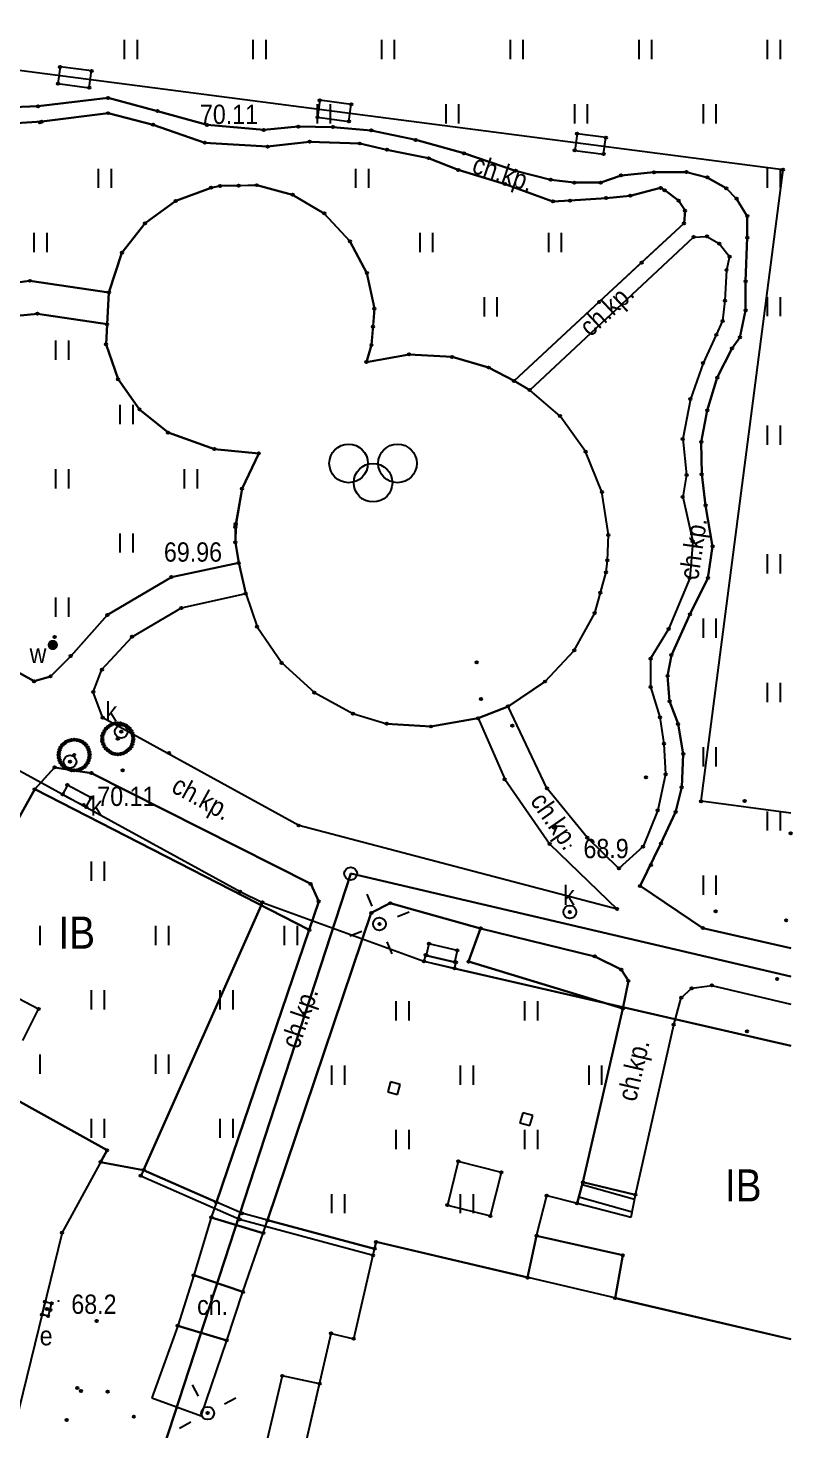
# Model space of a CAD drawing. Extents: x 6545332 to 6545538, y 5876272 to 5876530.
# Drawn here: x 6545507.5 to 6545537.2, y 5876341.4 to 5876395.9 of the extents above; entities that cross this region are included whole.
import ezdxf
from ezdxf.enums import TextEntityAlignment as Align

# ---------------------------------------------------------------- set-up
doc = ezdxf.new("R2010")
doc.units = 0
doc.header["$MEASUREMENT"] = 0
doc.layers.add('1', color=8, linetype='CONTINUOUS')
doc.styles.get("Standard").update_dxf_attribs({"font": 'txt', "width": 0.75})

msp = doc.modelspace()

# ---------------------------------------------------------------- hatches: boundary and pattern name
at = {"layer": '1', "linetype": 'Continuous'}
h = msp.add_hatch(color=256, dxfattribs=at)
edge = h.paths.add_edge_path()
edge.add_arc((6545516.69, 5876391.98), 0.045, 0, 360)
h = msp.add_hatch(color=256, dxfattribs=at)
edge = h.paths.add_edge_path()
edge.add_arc((6545516.69, 5876391.98), 0.045, 0, 360)
h = msp.add_hatch(color=256, dxfattribs=at)
edge = h.paths.add_edge_path()
edge.add_arc((6545515.72, 5876375.14), 0.045, 0, 360)
h = msp.add_hatch(color=256, dxfattribs=at)
edge = h.paths.add_edge_path()
edge.add_arc((6545515.72, 5876375.14), 0.045, 0, 360)
h = msp.add_hatch(color=256, dxfattribs=at)
edge = h.paths.add_edge_path()
edge.add_arc((6545508.49, 5876371.95), 0.2, 340.29, 700.29)
h = msp.add_hatch(color=256, dxfattribs=at)
edge = h.paths.add_edge_path()
edge.add_arc((6545509.99, 5876366.97), 0.045, 0, 360)
h = msp.add_hatch(color=256, dxfattribs=at)
edge = h.paths.add_edge_path()
edge.add_arc((6545509.99, 5876366.97), 0.045, 0, 360)
h = msp.add_hatch(color=256, dxfattribs=at)
edge = h.paths.add_edge_path()
edge.add_arc((6545528.62, 5876364.15), 0.045, 0, 360)
h = msp.add_hatch(color=256, dxfattribs=at)
edge = h.paths.add_edge_path()
edge.add_arc((6545508.71, 5876346.44), 0.045, 0, 360)

# ---------------------------------------------------------------- linework, layer by layer
at = {"layer": '1'}
for p, q in [((6545536.88, 5876390.43), (6545492.83, 5876396.15)), ((6545508.77, 5876394.43), (6545508.69, 5876393.78)), ((6545510, 5876394.27), (6545508.77, 5876394.43)), ((6545509.91, 5876393.62), (6545510, 5876394.27)), ((6545508.69, 5876393.78), (6545509.91, 5876393.62)), ((6545506.21, 5876392.84), (6545507.92, 5876392.9)), ((6545507.92, 5876392.9), (6545506.21, 5876392.84)), ((6545507.92, 5876392.9), (6545510.64, 5876393.22)), ((6545510.64, 5876393.22), (6545507.92, 5876392.9)), ((6545510.64, 5876393.22), (6545512.56, 5876392.71)), ((6545512.56, 5876392.71), (6545510.64, 5876393.22)), ((6545518.87, 5876393.13), (6545518.78, 5876392.47)), ((6545520.09, 5876392.97), (6545518.87, 5876393.13)), ((6545520, 5876392.31), (6545520.09, 5876392.97)), ((6545508.06, 5876392.3), (6545506.23, 5876392.19)), ((6545506.23, 5876392.19), (6545508.06, 5876392.3)), ((6545510.64, 5876392.63), (6545508.06, 5876392.3)), ((6545508.06, 5876392.3), (6545510.64, 5876392.63)), ((6545512.39, 5876392.18), (6545510.64, 5876392.63)), ((6545510.64, 5876392.63), (6545512.39, 5876392.18)), ((6545512.56, 5876392.71), (6545514.49, 5876392.17)), ((6545514.49, 5876392.17), (6545512.56, 5876392.71)), ((6545518.78, 5876392.47), (6545520, 5876392.31)), ((6545514.4, 5876391.48), (6545512.39, 5876392.18)), ((6545512.39, 5876392.18), (6545514.4, 5876391.48)), ((6545514.49, 5876392.17), (6545516.69, 5876391.98)), ((6545516.69, 5876391.98), (6545514.49, 5876392.17)), ((6545516.69, 5876391.98), (6545518.03, 5876392.11)), ((6545518.03, 5876392.11), (6545516.69, 5876391.98)), ((6545518.03, 5876392.11), (6545519.38, 5876392.09)), ((6545519.38, 5876392.09), (6545518.03, 5876392.11)), ((6545519.38, 5876392.09), (6545520.87, 5876391.96)), ((6545520.87, 5876391.96), (6545519.38, 5876392.09)), ((6545520.87, 5876391.96), (6545522.6, 5876391.59)), ((6545522.6, 5876391.59), (6545520.87, 5876391.96)), ((6545528.87, 5876391.83), (6545528.78, 5876391.18)), ((6545529.99, 5876391.68), (6545528.87, 5876391.83)), ((6545529.9, 5876391.04), (6545529.99, 5876391.68)), ((6545516.84, 5876391.33), (6545514.4, 5876391.48)), ((6545514.4, 5876391.48), (6545516.84, 5876391.33)), ((6545518.47, 5876391.52), (6545516.84, 5876391.33)), ((6545516.84, 5876391.33), (6545518.47, 5876391.52)), ((6545520.42, 5876391.45), (6545518.47, 5876391.52)), ((6545518.47, 5876391.52), (6545520.42, 5876391.45)), ((6545521.48, 5876391.21), (6545520.42, 5876391.45)), ((6545520.42, 5876391.45), (6545521.48, 5876391.21)), ((6545523.1, 5876390.88), (6545521.48, 5876391.21)), ((6545521.48, 5876391.21), (6545523.1, 5876390.88)), ((6545522.6, 5876391.59), (6545524.47, 5876391.07)), ((6545524.47, 5876391.07), (6545522.6, 5876391.59)), ((6545528.78, 5876391.18), (6545529.9, 5876391.04)), ((6545524.25, 5876390.42), (6545523.1, 5876390.88)), ((6545523.1, 5876390.88), (6545524.25, 5876390.42)), ((6545524.47, 5876391.07), (6545526.48, 5876390.39)), ((6545526.48, 5876390.39), (6545524.47, 5876391.07)), ((6545526.07, 5876389.87), (6545524.25, 5876390.42)), ((6545524.25, 5876390.42), (6545526.07, 5876389.87)), ((6545526.48, 5876390.39), (6545527.85, 5876390.04)), ((6545527.85, 5876390.04), (6545526.48, 5876390.39)), ((6545527.85, 5876390.04), (6545528.76, 5876389.93)), ((6545528.76, 5876389.93), (6545527.85, 5876390.04)), ((6545529.79, 5876389.93), (6545530.58, 5876390.21)), ((6545530.58, 5876390.21), (6545529.79, 5876389.93)), ((6545530.58, 5876390.21), (6545531.86, 5876390.33)), ((6545531.86, 5876390.33), (6545530.58, 5876390.21)), ((6545531.86, 5876390.33), (6545533.12, 5876390.34)), ((6545533.12, 5876390.34), (6545531.86, 5876390.33)), ((6545533.12, 5876390.34), (6545533.93, 5876390.13)), ((6545533.93, 5876390.13), (6545533.12, 5876390.34)), ((6545533.69, 5876365.87), (6545536.88, 5876390.43)), ((6545533.93, 5876390.13), (6545534.67, 5876389.71)), ((6545534.67, 5876389.71), (6545533.93, 5876390.13)), ((6545514.64, 5876389.73), (6545513.27, 5876389.22)), ((6545513.27, 5876389.22), (6545514.64, 5876389.73)), ((6545513.27, 5876389.22), (6545514.64, 5876389.73)), ((6545514.99, 5876389.8), (6545514.64, 5876389.73)), ((6545514.64, 5876389.73), (6545514.99, 5876389.8)), ((6545514.64, 5876389.73), (6545514.99, 5876389.8)), ((6545514.99, 5876389.8), (6545516.42, 5876389.83)), ((6545514.99, 5876389.8), (6545516.42, 5876389.83)), ((6545515.71, 5876389.81), (6545514.99, 5876389.8)), ((6545516.42, 5876389.83), (6545515.71, 5876389.81)), ((6545517.81, 5876389.46), (6545516.42, 5876389.83)), ((6545516.42, 5876389.83), (6545517.81, 5876389.46)), ((6545516.42, 5876389.83), (6545517.81, 5876389.46)), ((6545527.93, 5876389.2), (6545526.07, 5876389.87)), ((6545526.07, 5876389.87), (6545527.93, 5876389.2)), ((6545528.76, 5876389.93), (6545529.79, 5876389.93)), ((6545529.79, 5876389.93), (6545528.76, 5876389.93)), ((6545532.12, 5876389.72), (6545530.94, 5876389.42)), ((6545530.94, 5876389.42), (6545532.12, 5876389.72)), ((6545532.28, 5876389.63), (6545532.12, 5876389.72)), ((6545532.12, 5876389.72), (6545532.28, 5876389.63)), ((6545532.82, 5876389.23), (6545532.28, 5876389.63)), ((6545532.28, 5876389.63), (6545532.82, 5876389.23)), ((6545534.67, 5876389.71), (6545535.07, 5876389.3)), ((6545535.07, 5876389.3), (6545534.67, 5876389.71)), ((6545513.27, 5876389.22), (6545512.08, 5876388.35)), ((6545512.08, 5876388.35), (6545513.27, 5876389.22)), ((6545512.08, 5876388.35), (6545513.27, 5876389.22)), ((6545519.04, 5876388.73), (6545517.81, 5876389.46)), ((6545517.81, 5876389.46), (6545519.04, 5876388.73)), ((6545517.81, 5876389.46), (6545519.04, 5876388.73)), ((6545528.6, 5876389.23), (6545527.93, 5876389.2)), ((6545527.93, 5876389.2), (6545528.6, 5876389.23)), ((6545530, 5876389.33), (6545528.6, 5876389.23)), ((6545528.6, 5876389.23), (6545530, 5876389.33)), ((6545530.94, 5876389.42), (6545530, 5876389.33)), ((6545530, 5876389.33), (6545530.94, 5876389.42)), ((6545533.07, 5876388.84), (6545532.82, 5876389.23)), ((6545532.82, 5876389.23), (6545533.07, 5876388.84)), ((6545535.07, 5876389.3), (6545535.49, 5876388.63)), ((6545535.49, 5876388.63), (6545535.07, 5876389.3)), ((6545520.04, 5876387.65), (6545519.04, 5876388.73)), ((6545519.04, 5876388.73), (6545520.04, 5876387.65)), ((6545519.04, 5876388.73), (6545520.04, 5876387.65)), ((6545533.03, 5876388.35), (6545533.07, 5876388.84)), ((6545533.07, 5876388.84), (6545533.03, 5876388.35)), ((6545535.49, 5876388.63), (6545535.49, 5876387.79)), ((6545535.49, 5876387.79), (6545535.49, 5876388.63)), ((6545512.08, 5876388.35), (6545511.18, 5876387.2)), ((6545511.18, 5876387.2), (6545512.08, 5876388.35)), ((6545511.18, 5876387.2), (6545512.08, 5876388.35)), ((6545533.03, 5876388.35), (6545529.73, 5876385.29)), ((6545531.38, 5876386.82), (6545533.03, 5876388.35)), ((6545520.04, 5876387.65), (6545520.7, 5876386.41)), ((6545520.7, 5876386.41), (6545520.04, 5876387.65)), ((6545520.04, 5876387.65), (6545520.7, 5876386.41)), ((6545527.03, 5876381.86), (6545533.4, 5876387.81)), ((6545533.4, 5876387.81), (6545533.92, 5876387.84)), ((6545533.92, 5876387.84), (6545534.4, 5876387.56)), ((6545534.4, 5876387.56), (6545534.8, 5876387.05)), ((6545535.49, 5876387.79), (6545535.42, 5876386.09)), ((6545535.42, 5876386.09), (6545535.49, 5876387.79)), ((6545511.18, 5876387.2), (6545510.67, 5876385.66)), ((6545510.67, 5876385.66), (6545511.18, 5876387.2)), ((6545510.67, 5876385.66), (6545511.18, 5876387.2)), ((6545529.73, 5876385.29), (6545531.38, 5876386.82)), ((6545534.8, 5876387.05), (6545534.68, 5876386.53)), ((6545520.7, 5876386.41), (6545520.99, 5876385.03)), ((6545520.99, 5876385.03), (6545520.7, 5876386.41)), ((6545520.7, 5876386.41), (6545520.99, 5876385.03)), ((6545534.68, 5876386.53), (6545534.62, 5876385.34)), ((6545504.73, 5876385.74), (6545507.6, 5876386.11)), ((6545507.6, 5876386.11), (6545504.73, 5876385.74)), ((6545507.6, 5876386.11), (6545510.67, 5876385.66)), ((6545510.67, 5876385.66), (6545507.6, 5876386.11)), ((6545535.42, 5876386.09), (6545535.42, 5876384.96)), ((6545535.42, 5876384.96), (6545535.42, 5876386.09)), ((6545510.67, 5876385.66), (6545510.6, 5876384.42)), ((6545510.6, 5876384.42), (6545510.67, 5876385.66)), ((6545510.6, 5876384.42), (6545510.67, 5876385.66)), ((6545526.42, 5876382.22), (6545529.73, 5876385.29)), ((6545529.73, 5876385.29), (6545526.42, 5876382.22)), ((6545534.62, 5876385.34), (6545534.53, 5876384.55)), ((6545507.89, 5876384.83), (6545505.54, 5876384.59)), ((6545505.54, 5876384.59), (6545507.89, 5876384.83)), ((6545510.6, 5876384.42), (6545507.89, 5876384.83)), ((6545507.89, 5876384.83), (6545510.6, 5876384.42)), ((6545520.99, 5876385.03), (6545520.88, 5876383.62)), ((6545520.99, 5876385.03), (6545520.88, 5876383.62)), ((6545520.94, 5876384.33), (6545520.99, 5876385.03)), ((6545535.42, 5876384.96), (6545535.2, 5876383.91)), ((6545535.2, 5876383.91), (6545535.42, 5876384.96)), ((6545510.6, 5876384.42), (6545510.56, 5876383.64)), ((6545510.56, 5876383.64), (6545510.6, 5876384.42)), ((6545510.56, 5876383.64), (6545510.6, 5876384.42)), ((6545520.88, 5876383.62), (6545520.94, 5876384.33)), ((6545534.53, 5876384.55), (6545534.28, 5876384.01)), ((6545510.56, 5876383.64), (6545511.03, 5876382.28)), ((6545511.03, 5876382.28), (6545510.56, 5876383.64)), ((6545511.03, 5876382.28), (6545510.56, 5876383.64)), ((6545520.88, 5876383.62), (6545520.68, 5876382.95)), ((6545520.68, 5876382.95), (6545520.88, 5876383.62)), ((6545520.88, 5876383.62), (6545520.68, 5876382.95)), ((6545534.28, 5876384.01), (6545533.77, 5876382.91)), ((6545535.2, 5876383.91), (6545534.9, 5876383.49)), ((6545534.9, 5876383.49), (6545535.2, 5876383.91)), ((6545477.78, 5876383.2), (6545515.77, 5876362.36)), ((6545477.78, 5876383.2), (6545515.77, 5876362.36)), ((6545522.34, 5876383.25), (6545520.68, 5876382.95)), ((6545520.68, 5876382.95), (6545522.34, 5876383.25)), ((6545520.68, 5876382.95), (6545522.34, 5876383.25)), ((6545524.01, 5876383.15), (6545522.34, 5876383.25)), ((6545522.34, 5876383.25), (6545524.01, 5876383.15)), ((6545522.34, 5876383.25), (6545524.01, 5876383.15)), ((6545525.43, 5876382.74), (6545524.01, 5876383.15)), ((6545524.01, 5876383.15), (6545525.43, 5876382.74)), ((6545524.01, 5876383.15), (6545525.43, 5876382.74)), ((6545534.9, 5876383.49), (6545534.32, 5876382.35)), ((6545534.32, 5876382.35), (6545534.9, 5876383.49)), ((6545526.42, 5876382.22), (6545525.43, 5876382.74)), ((6545525.43, 5876382.74), (6545526.42, 5876382.22)), ((6545526.42, 5876382.22), (6545525.43, 5876382.74)), ((6545533.77, 5876382.91), (6545533.28, 5876381.51)), ((6545511.03, 5876382.28), (6545511.86, 5876381.11)), ((6545511.86, 5876381.11), (6545511.03, 5876382.28)), ((6545511.86, 5876381.11), (6545511.03, 5876382.28)), ((6545527.03, 5876381.86), (6545526.42, 5876382.22)), ((6545526.42, 5876382.22), (6545527.03, 5876381.86)), ((6545527.03, 5876381.86), (6545526.42, 5876382.22)), ((6545534.32, 5876382.35), (6545533.93, 5876381.07)), ((6545533.93, 5876381.07), (6545534.32, 5876382.35)), ((6545528.21, 5876380.85), (6545527.03, 5876381.86)), ((6545528.21, 5876380.85), (6545527.03, 5876381.86)), ((6545533.28, 5876381.51), (6545532.98, 5876379.96)), ((6545511.86, 5876381.11), (6545512.97, 5876380.21)), ((6545512.97, 5876380.21), (6545511.86, 5876381.11)), ((6545512.97, 5876380.21), (6545511.86, 5876381.11)), ((6545529.2, 5876379.47), (6545528.21, 5876380.85)), ((6545529.2, 5876379.47), (6545528.21, 5876380.85)), ((6545533.93, 5876381.07), (6545533.7, 5876379.84)), ((6545533.7, 5876379.84), (6545533.93, 5876381.07)), ((6545512.97, 5876380.21), (6545514.77, 5876379.57)), ((6545514.77, 5876379.57), (6545512.97, 5876380.21)), ((6545512.97, 5876380.21), (6545514.77, 5876379.57)), ((6545532.98, 5876379.96), (6545533.13, 5876378.56)), ((6545533.7, 5876379.84), (6545533.72, 5876378.59)), ((6545533.72, 5876378.59), (6545533.7, 5876379.84)), ((6545514.77, 5876379.57), (6545516.5, 5876379.4)), ((6545516.5, 5876379.4), (6545514.77, 5876379.57)), ((6545514.77, 5876379.57), (6545516.5, 5876379.4)), ((6545516.5, 5876379.4), (6545515.85, 5876378.03)), ((6545515.85, 5876378.03), (6545516.5, 5876379.4)), ((6545516.5, 5876379.4), (6545515.85, 5876378.03)), ((6545529.84, 5876377.9), (6545529.2, 5876379.47)), ((6545529.84, 5876377.9), (6545529.2, 5876379.47)), ((6545533.72, 5876378.59), (6545533.87, 5876377.38)), ((6545533.87, 5876377.38), (6545533.72, 5876378.59)), ((6545533.13, 5876378.56), (6545532.98, 5876377.71)), ((6545515.85, 5876378.03), (6545515.59, 5876376.54)), ((6545515.85, 5876378.03), (6545515.6, 5876376.6)), ((6545515.6, 5876376.65), (6545515.85, 5876378.03)), ((6545530.09, 5876376.23), (6545529.84, 5876377.9)), ((6545530.09, 5876376.23), (6545529.84, 5876377.9)), ((6545532.98, 5876377.71), (6545533.37, 5876375.98)), ((6545533.87, 5876377.38), (6545534.14, 5876375.78)), ((6545534.14, 5876375.78), (6545533.87, 5876377.38)), ((6545496.41, 5876376.83), (6545507.76, 5876370.54)), ((6545507.76, 5876370.54), (6545496.41, 5876376.83)), ((6545515.59, 5876376.54), (6545515.6, 5876376.65)), ((6545515.6, 5876376.6), (6545515.59, 5876375.94)), ((6545515.59, 5876375.94), (6545515.59, 5876376.54)), ((6545515.59, 5876376.54), (6545515.59, 5876375.94)), ((6545515.59, 5876375.94), (6545515.72, 5876375.14)), ((6545515.72, 5876375.14), (6545515.59, 5876375.94)), ((6545515.59, 5876375.94), (6545515.72, 5876375.14)), ((6545530.05, 5876375.24), (6545530.09, 5876376.23)), ((6545530.05, 5876375.24), (6545530.09, 5876376.23)), ((6545533.37, 5876375.98), (6545533.25, 5876374.55)), ((6545534.14, 5876375.78), (6545533.96, 5876374.55)), ((6545533.96, 5876374.55), (6545534.14, 5876375.78)), ((6545513.1, 5876374.59), (6545515.72, 5876375.14)), ((6545515.72, 5876375.14), (6545513.1, 5876374.59)), ((6545515.72, 5876375.14), (6545515.99, 5876373.95)), ((6545515.99, 5876373.95), (6545515.72, 5876375.14)), ((6545515.72, 5876375.14), (6545515.99, 5876373.95)), ((6545529.56, 5876373.19), (6545530, 5876374.78)), ((6545529.78, 5876373.98), (6545530, 5876374.78)), ((6545530, 5876374.78), (6545530.05, 5876375.24)), ((6545530, 5876374.78), (6545530.05, 5876375.24)), ((6545510.61, 5876373.12), (6545513.1, 5876374.59)), ((6545513.1, 5876374.59), (6545510.61, 5876373.12)), ((6545533.25, 5876374.55), (6545532.43, 5876372.57)), ((6545533.96, 5876374.55), (6545533.26, 5876373.14)), ((6545533.26, 5876373.14), (6545533.96, 5876374.55)), ((6545513.49, 5876373.39), (6545515.99, 5876373.95)), ((6545515.99, 5876373.95), (6545516.43, 5876372.66)), ((6545515.99, 5876373.95), (6545516.43, 5876372.66)), ((6545529.56, 5876373.19), (6545529.78, 5876373.98)), ((6545511.57, 5876372.27), (6545513.49, 5876373.39)), ((6545528.76, 5876371.74), (6545529.56, 5876373.19)), ((6545528.76, 5876371.74), (6545529.56, 5876373.19)), ((6545533.26, 5876373.14), (6545532.54, 5876371.56)), ((6545532.54, 5876371.56), (6545533.26, 5876373.14)), ((6545509.19, 5876371.52), (6545510.61, 5876373.12)), ((6545510.61, 5876373.12), (6545509.19, 5876371.52)), ((6545516.43, 5876372.66), (6545517.39, 5876371.25)), ((6545516.43, 5876372.66), (6545517.39, 5876371.25)), ((6545510.4, 5876370.99), (6545511.57, 5876372.27)), ((6545532.43, 5876372.57), (6545531.73, 5876371.42)), ((6545508.4, 5876370.73), (6545509.19, 5876371.52)), ((6545509.19, 5876371.52), (6545508.4, 5876370.73)), ((6545527.63, 5876370.53), (6545528.76, 5876371.74)), ((6545527.63, 5876370.53), (6545528.76, 5876371.74)), ((6545532.54, 5876371.56), (6545532.39, 5876370.75)), ((6545532.39, 5876370.75), (6545532.54, 5876371.56)), ((6545510.06, 5876370.12), (6545510.4, 5876370.99)), ((6545517.39, 5876371.25), (6545518.66, 5876370.1)), ((6545517.39, 5876371.25), (6545518.66, 5876370.1)), ((6545531.73, 5876371.42), (6545531.73, 5876370.32)), ((6545507.76, 5876370.54), (6545508.4, 5876370.73)), ((6545508.4, 5876370.73), (6545507.76, 5876370.54)), ((6545526.19, 5876369.56), (6545527.63, 5876370.53)), ((6545527.63, 5876370.53), (6545526.19, 5876369.56)), ((6545532.39, 5876370.75), (6545532.47, 5876369.76)), ((6545532.47, 5876369.76), (6545532.39, 5876370.75)), ((6545510.43, 5876369.12), (6545510.06, 5876370.12)), ((6545518.66, 5876370.1), (6545520.16, 5876369.28)), ((6545518.66, 5876370.1), (6545520.16, 5876369.28)), ((6545531.73, 5876370.32), (6545532.09, 5876369.14)), ((6545525.02, 5876369.1), (6545526.19, 5876369.56)), ((6545526.19, 5876369.56), (6545525.02, 5876369.1)), ((6545526.19, 5876369.56), (6545525.02, 5876369.1)), ((6545527.7, 5876366.38), (6545526.19, 5876369.56)), ((6545532.47, 5876369.76), (6545532.8, 5876368.88)), ((6545532.8, 5876368.88), (6545532.47, 5876369.76)), ((6545518.05, 5876364.93), (6545510.43, 5876369.12)), ((6545520.16, 5876369.28), (6545521.47, 5876368.89)), ((6545520.16, 5876369.28), (6545521.47, 5876368.89)), ((6545521.47, 5876368.89), (6545523.19, 5876368.78)), ((6545523.19, 5876368.78), (6545521.47, 5876368.89)), ((6545523.19, 5876368.78), (6545525.02, 5876369.1)), ((6545525.02, 5876369.1), (6545523.19, 5876368.78)), ((6545525.02, 5876369.1), (6545526.06, 5876366.73)), ((6545532.09, 5876369.14), (6545532.25, 5876368.11)), ((6545532.8, 5876368.88), (6545533, 5876367.71)), ((6545533, 5876367.71), (6545532.8, 5876368.88)), ((6545532.25, 5876368.11), (6545532.31, 5876366.92)), ((6545533, 5876367.71), (6545532.94, 5876366.42)), ((6545532.94, 5876366.42), (6545533, 5876367.71)), ((6545508.56, 5876367.19), (6545507.79, 5876366.34)), ((6545507.79, 5876366.34), (6545508.56, 5876367.19)), ((6545509.99, 5876366.97), (6545508.56, 5876367.19)), ((6545508.56, 5876367.19), (6545509.99, 5876366.97)), ((6545518.52, 5876362.66), (6545509.99, 5876366.97)), ((6545509.99, 5876366.97), (6545518.52, 5876362.66)), ((6545526.06, 5876366.73), (6545527.81, 5876364.21)), ((6545532.31, 5876366.92), (6545532.01, 5876365.52)), ((6545504.32, 5876360.1), (6545507.79, 5876366.34)), ((6545507.79, 5876366.34), (6545504.32, 5876360.1)), ((6545507.79, 5876366.34), (6545518.46, 5876360.87)), ((6545518.46, 5876360.87), (6545507.79, 5876366.34)), ((6545509.06, 5876366.5), (6545508.87, 5876366.14)), ((6545508.87, 5876366.14), (6545509.79, 5876365.65)), ((6545509.98, 5876366.01), (6545509.06, 5876366.5)), ((6545529.27, 5876364.46), (6545527.7, 5876366.38)), ((6545532.94, 5876366.42), (6545532.7, 5876365.45)), ((6545532.7, 5876365.45), (6545532.94, 5876366.42)), ((6545509.79, 5876365.65), (6545509.98, 5876366.01)), ((6545532.01, 5876365.52), (6545531.44, 5876364.11)), ((6545537.186, 5876365.404), (6545533.69, 5876365.87)), ((6545532.7, 5876365.45), (6545532.13, 5876364.23)), ((6545532.13, 5876364.23), (6545532.7, 5876365.45)), ((6545530.43, 5876361.68), (6545518.05, 5876364.93)), ((6545530.5, 5876363.26), (6545529.27, 5876364.46)), ((6545527.81, 5876364.21), (6545530.43, 5876361.68)), ((6545531.44, 5876364.11), (6545530.5, 5876363.26)), ((6545532.13, 5876364.23), (6545531.32, 5876362.58)), ((6545531.32, 5876362.58), (6545532.13, 5876364.23)), ((6545520.07, 5876363.06), (6545501.59, 5876306.35)), ((6545501.59, 5876306.35), (6545520.07, 5876363.06)), ((6545501.59, 5876306.35), (6545520.07, 5876363.06)), ((6545537.186, 5876359.053), (6545520.07, 5876363.06)), ((6545520.07, 5876363.06), (6545537.186, 5876359.053)), ((6545537.186, 5876359.053), (6545520.07, 5876363.06)), ((6545515.77, 5876362.36), (6545516.64, 5876361.94)), ((6545515.77, 5876362.36), (6545516.64, 5876361.94)), ((6545518.83, 5876361.98), (6545518.52, 5876362.66)), ((6545518.52, 5876362.66), (6545518.83, 5876361.98)), ((6545531.32, 5876362.58), (6545533.76, 5876360.94)), ((6545533.76, 5876360.94), (6545531.32, 5876362.58)), ((6545512.02, 5876351.53), (6545516.64, 5876361.94)), ((6545516.64, 5876361.94), (6545512.02, 5876351.53)), ((6545516.64, 5876361.94), (6545512.02, 5876351.53)), ((6545512.02, 5876351.53), (6545516.64, 5876361.94)), ((6545516.64, 5876361.94), (6545522.92, 5876359.65)), ((6545516.64, 5876361.94), (6545522.92, 5876359.65)), ((6545518.46, 5876360.87), (6545518.83, 5876361.98)), ((6545518.83, 5876361.98), (6545518.46, 5876360.87)), ((6545521.61, 5876361.91), (6545520.87, 5876361.53)), ((6545520.87, 5876361.53), (6545521.61, 5876361.91)), ((6545525.12, 5876360.93), (6545521.61, 5876361.91)), ((6545521.61, 5876361.91), (6545525.12, 5876360.93)), ((6545520.87, 5876361.53), (6545516.84, 5876349.58)), ((6545516.84, 5876349.58), (6545520.87, 5876361.53)), ((6545518.46, 5876360.87), (6545514.85, 5876350.28)), ((6545514.85, 5876350.28), (6545518.46, 5876360.87)), ((6545524.65, 5876359.64), (6545525.12, 5876360.93)), ((6545525.12, 5876360.93), (6545524.65, 5876359.64)), ((6545525.12, 5876360.93), (6545529.56, 5876359.84)), ((6545529.56, 5876359.84), (6545525.12, 5876360.93)), ((6545533.76, 5876360.94), (6545537.186, 5876360.155)), ((6545537.186, 5876360.155), (6545533.76, 5876360.94)), ((6545523.11, 5876360.33), (6545523.01, 5876359.88)), ((6545524.22, 5876360.07), (6545523.11, 5876360.33)), ((6545524.12, 5876359.62), (6545524.22, 5876360.07)), ((6545522.98, 5876359.89), (6545522.92, 5876359.65)), ((6545522.92, 5876359.65), (6545524.11, 5876359.37)), ((6545522.92, 5876359.65), (6545524.11, 5876359.37)), ((6545522.92, 5876359.65), (6545537.186, 5876356.369)), ((6545523.01, 5876359.88), (6545522.98, 5876359.89)), ((6545524.12, 5876359.62), (6545523.01, 5876359.88)), ((6545523.01, 5876359.88), (6545524.12, 5876359.62)), ((6545524.11, 5876359.37), (6545524.17, 5876359.61)), ((6545524.17, 5876359.61), (6545524.12, 5876359.62)), ((6545530.65, 5876357.81), (6545524.65, 5876359.64)), ((6545524.65, 5876359.64), (6545530.65, 5876357.81)), ((6545529.56, 5876359.84), (6545530.59, 5876359.33)), ((6545530.59, 5876359.33), (6545529.56, 5876359.84)), ((6545524.11, 5876359.37), (6545537.186, 5876356.366)), ((6545530.59, 5876359.33), (6545530.87, 5876358.89)), ((6545530.87, 5876358.89), (6545530.59, 5876359.33)), ((6545507.94, 5876357.79), (6545506.65, 5876358.46)), ((6545530.87, 5876358.89), (6545530.65, 5876357.81)), ((6545530.65, 5876357.81), (6545530.87, 5876358.89)), ((6545532.92, 5876358.23), (6545533.33, 5876358.6)), ((6545533.33, 5876358.6), (6545534.11, 5876358.71)), ((6545534.11, 5876358.71), (6545537.186, 5876357.989)), ((6545532.63, 5876357.18), (6545532.92, 5876358.23)), ((6545507.32, 5876356.57), (6545507.94, 5876357.79)), ((6545529.1, 5876351.06), (6545530.65, 5876357.81)), ((6545530.65, 5876357.81), (6545529.1, 5876351.06)), ((6545502.5, 5876356.81), (6545510.6, 5876352.3)), ((6545510.6, 5876352.3), (6545502.5, 5876356.81)), ((6545510.6, 5876352.3), (6545502.5, 5876356.81)), ((6545502.5, 5876356.81), (6545510.6, 5876352.3)), ((6545531.14, 5876350.57), (6545532.63, 5876357.18)), ((6545521.62, 5876354.96), (6545521.51, 5876354.58)), ((6545522, 5876354.86), (6545521.62, 5876354.96)), ((6545521.89, 5876354.47), (6545522, 5876354.86)), ((6545521.51, 5876354.58), (6545521.89, 5876354.47)), ((6545526.76, 5876353.76), (6545526.65, 5876353.37)), ((6545527.15, 5876353.65), (6545526.76, 5876353.76)), ((6545527.04, 5876353.27), (6545527.15, 5876353.65)), ((6545526.65, 5876353.37), (6545527.04, 5876353.27)), ((6545510.6, 5876352.3), (6545508.85, 5876349.1)), ((6545510.6, 5876352.3), (6545510.35, 5876351.84)), ((6545510.35, 5876351.84), (6545510.6, 5876352.3)), ((6545510.35, 5876351.84), (6545510.6, 5876352.3)), ((6545510.35, 5876351.84), (6545512.02, 5876351.53)), ((6545512.02, 5876351.53), (6545510.35, 5876351.84)), ((6545512.02, 5876351.53), (6545510.35, 5876351.84)), ((6545512.02, 5876351.53), (6545511.91, 5876351.31)), ((6545514.85, 5876350.28), (6545512.02, 5876351.53)), ((6545512.02, 5876351.53), (6545514.85, 5876350.28)), ((6545514.85, 5876350.28), (6545512.02, 5876351.53)), ((6545514.85, 5876350.28), (6545512.02, 5876351.53)), ((6545524.25, 5876351.87), (6545523.83, 5876350.17)), ((6545525.93, 5876351.44), (6545524.25, 5876351.87)), ((6545525.5, 5876349.75), (6545525.93, 5876351.44)), ((6545511.91, 5876351.31), (6545515.75, 5876349.62)), ((6545528.87, 5876350.24), (6545529.1, 5876351.06)), ((6545529.1, 5876351.06), (6545528.87, 5876350.24)), ((6545529.1, 5876351.06), (6545528.87, 5876350.24)), ((6545531.105, 5876350.392), (6545529.073, 5876350.962)), ((6545529.1, 5876351.06), (6545531.14, 5876350.57)), ((6545531.14, 5876350.57), (6545529.1, 5876351.06)), ((6545531.14, 5876350.57), (6545529.1, 5876351.06)), ((6545514.85, 5876350.28), (6545514.65, 5876349.69)), ((6545515.84, 5876349.85), (6545514.85, 5876350.28)), ((6545515.84, 5876349.85), (6545514.85, 5876350.28)), ((6545515.84, 5876349.85), (6545514.85, 5876350.28)), ((6545527.3, 5876348.98), (6545527.69, 5876350.54)), ((6545527.69, 5876350.54), (6545528.87, 5876350.24)), ((6545531.009, 5876349.9), (6545528.938, 5876350.481)), ((6545530.97, 5876349.7), (6545531.14, 5876350.57)), ((6545530.97, 5876349.7), (6545531.14, 5876350.57)), ((6545516.84, 5876349.58), (6545515.84, 5876349.85)), ((6545516.84, 5876349.58), (6545515.84, 5876349.85)), ((6545516.84, 5876349.58), (6545515.84, 5876349.85)), ((6545523.83, 5876350.17), (6545525.5, 5876349.75)), ((6545528.87, 5876350.24), (6545530.97, 5876349.7)), ((6545528.87, 5876350.24), (6545530.97, 5876349.7)), ((6545514.65, 5876349.69), (6545513.97, 5876347.44)), ((6545514.65, 5876349.69), (6545513.97, 5876347.44)), ((6545516.67, 5876349.08), (6545514.65, 5876349.69)), ((6545516.67, 5876349.08), (6545514.65, 5876349.69)), ((6545514.65, 5876349.69), (6545516.67, 5876349.08)), ((6545515.75, 5876349.62), (6545520.94, 5876348.22)), ((6545516.67, 5876349.08), (6545516.84, 5876349.58)), ((6545521, 5876348.47), (6545516.84, 5876349.58)), ((6545516.84, 5876349.58), (6545521, 5876348.47)), ((6545521, 5876348.47), (6545516.84, 5876349.58)), ((6545521, 5876348.47), (6545516.84, 5876349.58)), ((6545508.85, 5876349.1), (6545507.03, 5876341.64)), ((6545515.88, 5876346.79), (6545516.67, 5876349.08)), ((6545515.88, 5876346.79), (6545516.67, 5876349.08)), ((6545520.19, 5876344.97), (6545521.06, 5876348.74)), ((6545521, 5876348.47), (6545521.06, 5876348.74)), ((6545521.06, 5876348.74), (6545521, 5876348.47)), ((6545521.06, 5876348.74), (6545521, 5876348.47)), ((6545521.06, 5876348.74), (6545526.95, 5876347.35)), ((6545537.186, 5876344.951), (6545521.06, 5876348.74)), ((6545526.95, 5876347.35), (6545521.06, 5876348.74)), ((6545521.06, 5876348.74), (6545526.95, 5876347.35)), ((6545526.95, 5876347.35), (6545527.3, 5876348.98)), ((6545527.3, 5876348.98), (6545526.95, 5876347.35)), ((6545526.95, 5876347.35), (6545527.3, 5876348.98)), ((6545530.65, 5876348.22), (6545527.3, 5876348.98)), ((6545527.3, 5876348.98), (6545530.65, 5876348.22)), ((6545520.94, 5876348.22), (6545521, 5876348.47)), ((6545530.35, 5876346.55), (6545530.65, 5876348.22)), ((6545530.65, 5876348.22), (6545530.35, 5876346.55)), ((6545513.97, 5876347.44), (6545513.35, 5876345.48)), ((6545513.97, 5876347.44), (6545515.88, 5876346.79)), ((6545513.97, 5876347.44), (6545515.88, 5876346.79)), ((6545515.88, 5876346.79), (6545513.97, 5876347.44)), ((6545515.25, 5876344.91), (6545515.88, 5876346.79)), ((6545537.186, 5876344.95), (6545530.35, 5876346.55)), ((6545530.35, 5876346.55), (6545537.186, 5876344.95)), ((6545508.07, 5876345.91), (6545508.19, 5876346.41)), ((6545508.31, 5876345.85), (6545508.07, 5876345.91)), ((6545508.19, 5876346.41), (6545508.44, 5876346.35)), ((6545508.44, 5876346.35), (6545508.31, 5876345.85)), ((6545513.35, 5876345.48), (6545512.34, 5876342.67)), ((6545513.35, 5876345.48), (6545512.34, 5876342.67)), ((6545513.35, 5876345.48), (6545515.25, 5876344.91)), ((6545515.25, 5876344.91), (6545513.35, 5876345.48)), ((6545515.25, 5876344.91), (6545513.35, 5876345.48)), ((6545514.26, 5876341.97), (6545515.25, 5876344.91)), ((6545514.26, 5876341.97), (6545515.25, 5876344.91)), ((6545517.33, 5876336.58), (6545519.31, 5876345.18)), ((6545519.31, 5876345.18), (6545520.19, 5876344.97)), ((6545517.41, 5876343.53), (6545516.22, 5876338.49)), ((6545517.33, 5876336.58), (6545518.86, 5876343.22)), ((6545518.86, 5876343.22), (6545517.41, 5876343.53)), ((6545512.34, 5876342.67), (6545514.26, 5876341.97)), ((6545512.34, 5876342.67), (6545514.26, 5876341.97))]:
    msp.add_line(p, q, dxfattribs=at)
at = {"layer": '1', "linetype": 'Continuous'}
for p, q in [((6545511.28, 5876394.73), (6545511.28, 5876395.48)), ((6545511.78, 5876394.73), (6545511.78, 5876395.48)), ((6545516.28, 5876394.73), (6545516.28, 5876395.48)), ((6545516.78, 5876394.73), (6545516.78, 5876395.48)), ((6545521.28, 5876394.73), (6545521.28, 5876395.48)), ((6545521.78, 5876394.73), (6545521.78, 5876395.48)), ((6545526.28, 5876394.73), (6545526.28, 5876395.48)), ((6545526.78, 5876394.73), (6545526.78, 5876395.48)), ((6545531.28, 5876394.73), (6545531.28, 5876395.48)), ((6545531.78, 5876394.73), (6545531.78, 5876395.48)), ((6545536.28, 5876394.73), (6545536.28, 5876395.48)), ((6545536.78, 5876394.73), (6545536.78, 5876395.48)), ((6545518.78, 5876392.23), (6545518.78, 5876392.98)), ((6545519.28, 5876392.23), (6545519.28, 5876392.98)), ((6545523.78, 5876392.23), (6545523.78, 5876392.98)), ((6545524.28, 5876392.23), (6545524.28, 5876392.98)), ((6545528.78, 5876392.23), (6545528.78, 5876392.98)), ((6545529.28, 5876392.23), (6545529.28, 5876392.98)), ((6545533.78, 5876392.23), (6545533.78, 5876392.98)), ((6545534.28, 5876392.23), (6545534.28, 5876392.98)), ((6545510.27, 5876389.72), (6545510.27, 5876390.47)), ((6545510.77, 5876389.72), (6545510.77, 5876390.47)), ((6545520.27, 5876389.72), (6545520.27, 5876390.47)), ((6545520.77, 5876389.72), (6545520.77, 5876390.47)), ((6545536.28, 5876389.73), (6545536.28, 5876390.48)), ((6545536.78, 5876389.73), (6545536.78, 5876390.48)), ((6545507.77, 5876387.22), (6545507.77, 5876387.97)), ((6545508.27, 5876387.22), (6545508.27, 5876387.97)), ((6545522.77, 5876387.22), (6545522.77, 5876387.97)), ((6545523.27, 5876387.22), (6545523.27, 5876387.97)), ((6545527.77, 5876387.22), (6545527.77, 5876387.97)), ((6545528.27, 5876387.22), (6545528.27, 5876387.97)), ((6545525.27, 5876384.72), (6545525.27, 5876385.47)), ((6545525.77, 5876384.72), (6545525.77, 5876385.47)), ((6545536.28, 5876384.73), (6545536.28, 5876385.48)), ((6545536.78, 5876384.73), (6545536.78, 5876385.48)), ((6545508.61, 5876383.04), (6545508.61, 5876383.79)), ((6545509.11, 5876383.04), (6545509.11, 5876383.79)), ((6545511.11, 5876380.54), (6545511.11, 5876381.29)), ((6545511.61, 5876380.54), (6545511.61, 5876381.29)), ((6545536.28, 5876379.73), (6545536.28, 5876380.48)), ((6545536.78, 5876379.73), (6545536.78, 5876380.48)), ((6545508.61, 5876378.04), (6545508.61, 5876378.79)), ((6545509.11, 5876378.04), (6545509.11, 5876378.79)), ((6545513.61, 5876378.04), (6545513.61, 5876378.79)), ((6545514.11, 5876378.04), (6545514.11, 5876378.79)), ((6545511.11, 5876375.54), (6545511.11, 5876376.29)), ((6545511.61, 5876375.54), (6545511.61, 5876376.29)), ((6545536.28, 5876374.73), (6545536.28, 5876375.48)), ((6545536.78, 5876374.73), (6545536.78, 5876375.48)), ((6545508.61, 5876373.04), (6545508.61, 5876373.79)), ((6545509.11, 5876373.04), (6545509.11, 5876373.79)), ((6545533.78, 5876372.23), (6545533.78, 5876372.98)), ((6545534.28, 5876372.23), (6545534.28, 5876372.98)), ((6545536.28, 5876369.73), (6545536.28, 5876370.48)), ((6545536.78, 5876369.73), (6545536.78, 5876370.48)), ((6545533.78, 5876367.23), (6545533.78, 5876367.98)), ((6545534.28, 5876367.23), (6545534.28, 5876367.98)), ((6545536.28, 5876364.73), (6545536.28, 5876365.48)), ((6545536.78, 5876364.73), (6545536.78, 5876365.48)), ((6545510, 5876362.78), (6545510, 5876363.53)), ((6545510.5, 5876362.78), (6545510.5, 5876363.53)), ((6545533.78, 5876362.23), (6545533.78, 5876362.98)), ((6545534.28, 5876362.23), (6545534.28, 5876362.98)), ((6545520.903, 5876361.793), (6545520.711, 5876362.254)), ((6545521.884, 5876361.388), (6545522.345, 5876361.579)), ((6545508, 5876360.28), (6545508, 5876361.03)), ((6545512.5, 5876360.28), (6545512.5, 5876361.03)), ((6545513, 5876360.28), (6545513, 5876361.03)), ((6545517.5, 5876360.28), (6545517.5, 5876361.03)), ((6545518, 5876360.28), (6545518, 5876361.03)), ((6545520.498, 5876360.813), (6545520.037, 5876360.621)), ((6545521.478, 5876360.407), (6545521.67, 5876359.946)), ((6545510, 5876357.78), (6545510, 5876358.53)), ((6545510.5, 5876357.78), (6545510.5, 5876358.53)), ((6545515, 5876357.78), (6545515, 5876358.53)), ((6545515.5, 5876357.78), (6545515.5, 5876358.53)), ((6545521.84, 5876357.35), (6545521.84, 5876358.1)), ((6545522.34, 5876357.35), (6545522.34, 5876358.1)), ((6545526.84, 5876357.35), (6545526.84, 5876358.1)), ((6545527.34, 5876357.35), (6545527.34, 5876358.1)), ((6545508, 5876355.28), (6545508, 5876356.03)), ((6545512.5, 5876355.28), (6545512.5, 5876356.03)), ((6545513, 5876355.28), (6545513, 5876356.03)), ((6545519.34, 5876354.85), (6545519.34, 5876355.6)), ((6545519.84, 5876354.85), (6545519.84, 5876355.6)), ((6545524.34, 5876354.85), (6545524.34, 5876355.6)), ((6545524.84, 5876354.85), (6545524.84, 5876355.6)), ((6545529.34, 5876354.85), (6545529.34, 5876355.6)), ((6545529.84, 5876354.85), (6545529.84, 5876355.6)), ((6545510, 5876352.78), (6545510, 5876353.53)), ((6545510.5, 5876352.78), (6545510.5, 5876353.53)), ((6545515, 5876352.78), (6545515, 5876353.53)), ((6545515.5, 5876352.78), (6545515.5, 5876353.53)), ((6545521.84, 5876352.35), (6545521.84, 5876353.1)), ((6545522.34, 5876352.35), (6545522.34, 5876353.1)), ((6545526.84, 5876352.35), (6545526.84, 5876353.1)), ((6545527.34, 5876352.35), (6545527.34, 5876353.1)), ((6545519.34, 5876349.85), (6545519.34, 5876350.6)), ((6545519.84, 5876349.85), (6545519.84, 5876350.6)), ((6545524.34, 5876349.85), (6545524.34, 5876350.6)), ((6545524.84, 5876349.85), (6545524.84, 5876350.6)), ((6545514.154, 5876342.74), (6545513.916, 5876343.179)), ((6545515.17, 5876342.437), (6545515.61, 5876342.675)), ((6545513.851, 5876341.723), (6545513.412, 5876341.486))]:
    msp.add_line(p, q, dxfattribs=at)
at = {"layer": '1'}
for centre in [(6545508.77, 5876394.43), (6545510, 5876394.27), (6545508.69, 5876393.78), (6545509.91, 5876393.62), (6545507.92, 5876392.9), (6545507.92, 5876392.9), (6545510.64, 5876393.22), (6545510.64, 5876393.22), (6545518.87, 5876393.13), (6545520.09, 5876392.97), (6545507.99, 5876392.27), (6545507.99, 5876392.27), (6545508.06, 5876392.3), (6545508.06, 5876392.3), (6545510.64, 5876392.63), (6545510.64, 5876392.63), (6545512.39, 5876392.18), (6545512.39, 5876392.18), (6545512.56, 5876392.71), (6545512.56, 5876392.71), (6545518.78, 5876392.47), (6545520, 5876392.31), (6545514.49, 5876392.17), (6545514.49, 5876392.17), (6545516.69, 5876391.98), (6545516.69, 5876391.98), (6545516.69, 5876391.98), (6545516.69, 5876391.98), (6545518.03, 5876392.11), (6545518.03, 5876392.11), (6545519.38, 5876392.09), (6545519.38, 5876392.09), (6545520.87, 5876391.96), (6545520.87, 5876391.96), (6545528.87, 5876391.83), (6545529.99, 5876391.68), (6545514.4, 5876391.48), (6545514.4, 5876391.48), (6545516.84, 5876391.33), (6545516.84, 5876391.33), (6545518.47, 5876391.52), (6545518.47, 5876391.52), (6545520.42, 5876391.45), (6545520.42, 5876391.45), (6545521.48, 5876391.21), (6545521.48, 5876391.21), (6545522.6, 5876391.59), (6545522.6, 5876391.59), (6545528.78, 5876391.18), (6545523.1, 5876390.88), (6545523.1, 5876390.88), (6545524.47, 5876391.07), (6545524.47, 5876391.07), (6545529.9, 5876391.04), (6545524.25, 5876390.42), (6545524.25, 5876390.42), (6545526.48, 5876390.39), (6545526.48, 5876390.39), (6545527.85, 5876390.04), (6545527.85, 5876390.04), (6545530.58, 5876390.21), (6545530.58, 5876390.21), (6545531.86, 5876390.33), (6545531.86, 5876390.33), (6545533.12, 5876390.34), (6545533.12, 5876390.34), (6545533.93, 5876390.13), (6545533.93, 5876390.13), (6545536.88, 5876390.43), (6545514.64, 5876389.73), (6545514.64, 5876389.73), (6545514.64, 5876389.73), (6545514.99, 5876389.8), (6545514.99, 5876389.8), (6545514.99, 5876389.8), (6545514.99, 5876389.8), (6545515.71, 5876389.81), (6545516.42, 5876389.83), (6545516.42, 5876389.83), (6545516.42, 5876389.83), (6545517.81, 5876389.46), (6545517.81, 5876389.46), (6545517.81, 5876389.46), (6545526.07, 5876389.87), (6545526.07, 5876389.87), (6545528.76, 5876389.93), (6545528.76, 5876389.93), (6545529.79, 5876389.93), (6545529.79, 5876389.93), (6545532.12, 5876389.72), (6545532.12, 5876389.72), (6545532.28, 5876389.63), (6545532.28, 5876389.63), (6545534.67, 5876389.71), (6545534.67, 5876389.71), (6545513.27, 5876389.22), (6545513.27, 5876389.22), (6545513.27, 5876389.22), (6545527.93, 5876389.2), (6545527.93, 5876389.2), (6545528.6, 5876389.23), (6545528.6, 5876389.23), (6545530, 5876389.33), (6545530, 5876389.33), (6545530.94, 5876389.42), (6545530.94, 5876389.42), (6545532.82, 5876389.23), (6545532.82, 5876389.23), (6545535.07, 5876389.3), (6545535.07, 5876389.3), (6545519.04, 5876388.73), (6545519.04, 5876388.73), (6545519.04, 5876388.73), (6545533.07, 5876388.84), (6545533.07, 5876388.84), (6545535.49, 5876388.63), (6545535.49, 5876388.63), (6545512.08, 5876388.35), (6545512.08, 5876388.35), (6545512.08, 5876388.35), (6545533.03, 5876388.35), (6545533.03, 5876388.35), (6545533.92, 5876387.84), (6545520.04, 5876387.65), (6545520.04, 5876387.65), (6545520.04, 5876387.65), (6545520.04, 5876387.65), (6545533.4, 5876387.81), (6545534.4, 5876387.56), (6545535.49, 5876387.79), (6545535.49, 5876387.79), (6545511.18, 5876387.2), (6545511.18, 5876387.2), (6545511.18, 5876387.2), (6545531.38, 5876386.82), (6545534.8, 5876387.05), (6545520.7, 5876386.41), (6545520.7, 5876386.41), (6545520.7, 5876386.41), (6545534.68, 5876386.53), (6545507.6, 5876386.11), (6545507.6, 5876386.11), (6545510.67, 5876385.66), (6545510.67, 5876385.66), (6545510.67, 5876385.66), (6545510.67, 5876385.66), (6545510.67, 5876385.66), (6545535.42, 5876386.09), (6545535.42, 5876386.09), (6545529.73, 5876385.29), (6545529.73, 5876385.29), (6545534.62, 5876385.34), (6545507.89, 5876384.83), (6545507.89, 5876384.83), (6545520.99, 5876385.03), (6545520.99, 5876385.03), (6545520.99, 5876385.03), (6545534.53, 5876384.55), (6545535.42, 5876384.96), (6545535.42, 5876384.96), (6545510.6, 5876384.42), (6545510.6, 5876384.42), (6545510.6, 5876384.42), (6545510.6, 5876384.42), (6545520.94, 5876384.33), (6545534.28, 5876384.01), (6545510.56, 5876383.64), (6545510.56, 5876383.64), (6545510.56, 5876383.64), (6545520.88, 5876383.62), (6545520.88, 5876383.62), (6545520.88, 5876383.62), (6545534.9, 5876383.49), (6545534.9, 5876383.49), (6545535.2, 5876383.91), (6545535.2, 5876383.91), (6545520.68, 5876382.95), (6545520.68, 5876382.95), (6545520.68, 5876382.95), (6545520.68, 5876382.95), (6545522.34, 5876383.25), (6545522.34, 5876383.25), (6545522.34, 5876383.25), (6545524.01, 5876383.15), (6545524.01, 5876383.15), (6545524.01, 5876383.15), (6545533.77, 5876382.91), (6545525.43, 5876382.74), (6545525.43, 5876382.74), (6545525.43, 5876382.74), (6545525.43, 5876382.74), (6545511.03, 5876382.28), (6545511.03, 5876382.28), (6545511.03, 5876382.28), (6545526.42, 5876382.22), (6545526.42, 5876382.22), (6545526.42, 5876382.22), (6545526.42, 5876382.22), (6545527.03, 5876381.86), (6545527.03, 5876381.86), (6545527.03, 5876381.86), (6545534.32, 5876382.35), (6545534.32, 5876382.35), (6545533.28, 5876381.51), (6545511.86, 5876381.11), (6545511.86, 5876381.11), (6545511.86, 5876381.11), (6545528.21, 5876380.85), (6545528.21, 5876380.85), (6545533.93, 5876381.07), (6545533.93, 5876381.07), (6545512.97, 5876380.21), (6545512.97, 5876380.21), (6545512.97, 5876380.21), (6545512.97, 5876380.21), (6545532.98, 5876379.96), (6545533.7, 5876379.84), (6545533.7, 5876379.84), (6545514.77, 5876379.57), (6545514.77, 5876379.57), (6545514.77, 5876379.57), (6545516.5, 5876379.4), (6545516.5, 5876379.4), (6545516.5, 5876379.4), (6545516.5, 5876379.4), (6545529.2, 5876379.47), (6545529.2, 5876379.47), (6545533.13, 5876378.56), (6545533.72, 5876378.59), (6545533.72, 5876378.59), (6545515.85, 5876378.03), (6545515.85, 5876378.03), (6545515.85, 5876378.03), (6545529.84, 5876377.9), (6545529.84, 5876377.9), (6545532.98, 5876377.71), (6545533.87, 5876377.38), (6545533.87, 5876377.38), (6545515.59, 5876376.54), (6545515.59, 5876376.54), (6545515.6, 5876376.65), (6545515.6, 5876376.6), (6545515.59, 5876375.94), (6545515.59, 5876375.94), (6545515.59, 5876375.94), (6545515.59, 5876375.94), (6545530.09, 5876376.23), (6545530.09, 5876376.23), (6545533.37, 5876375.98), (6545534.14, 5876375.78), (6545534.14, 5876375.78), (6545515.72, 5876375.14), (6545515.72, 5876375.14), (6545515.72, 5876375.14), (6545515.72, 5876375.14), (6545515.72, 5876375.14), (6545515.72, 5876375.14), (6545530, 5876374.78), (6545530, 5876374.78), (6545530.05, 5876375.24), (6545530.05, 5876375.24), (6545530.05, 5876375.24), (6545513.1, 5876374.59), (6545513.1, 5876374.59), (6545533.25, 5876374.55), (6545533.96, 5876374.55), (6545533.96, 5876374.55), (6545515.99, 5876373.95), (6545515.99, 5876373.95), (6545515.99, 5876373.95), (6545529.78, 5876373.98), (6545510.61, 5876373.12), (6545510.61, 5876373.12), (6545513.49, 5876373.39), (6545529.56, 5876373.19), (6545529.56, 5876373.19), (6545533.26, 5876373.14), (6545533.26, 5876373.14), (6545516.43, 5876372.66), (6545516.43, 5876372.66), (6545532.43, 5876372.57), (6545508.56, 5876372.26), (6545508.56, 5876372.26), (6545508.56, 5876372.26), (6545511.57, 5876372.27), (6545508.49, 5876371.95), (6545508.49, 5876371.95), (6545508.49, 5876371.95), (6545509.19, 5876371.52), (6545509.19, 5876371.52), (6545528.76, 5876371.74), (6545528.76, 5876371.74), (6545532.54, 5876371.56), (6545532.54, 5876371.56), (6545510.4, 5876370.99), (6545517.39, 5876371.25), (6545517.39, 5876371.25), (6545524.97, 5876371.28), (6545531.73, 5876371.42), (6545507.76, 5876370.54), (6545507.76, 5876370.54), (6545508.4, 5876370.73), (6545508.4, 5876370.73), (6545527.63, 5876370.53), (6545527.63, 5876370.53), (6545527.63, 5876370.53), (6545532.39, 5876370.75), (6545532.39, 5876370.75), (6545510.06, 5876370.12), (6545518.66, 5876370.1), (6545518.66, 5876370.1), (6545525.14, 5876369.85), (6545531.73, 5876370.32), (6545520.16, 5876369.28), (6545520.16, 5876369.28), (6545526.19, 5876369.56), (6545526.19, 5876369.56), (6545526.19, 5876369.56), (6545532.47, 5876369.76), (6545532.47, 5876369.76), (6545510.43, 5876369.12), (6545510.63, 5876368.76), (6545510.72, 5876368.82), (6545510.81, 5876368.87), (6545510.91, 5876368.9), (6545511.02, 5876368.9), (6545511.12, 5876368.9), (6545511.22, 5876368.87), (6545511.32, 5876368.82), (6545511.4, 5876368.76), (6545521.47, 5876368.89), (6545521.47, 5876368.89), (6545521.47, 5876368.89), (6545523.19, 5876368.78), (6545523.19, 5876368.78), (6545525.02, 5876369.1), (6545525.02, 5876369.1), (6545525.02, 5876369.1), (6545526.36, 5876368.81), (6545532.09, 5876369.14), (6545532.8, 5876368.88), (6545532.8, 5876368.88), (6545509.02, 5876368.19), (6545509.12, 5876368.23), (6545509.22, 5876368.26), (6545509.32, 5876368.27), (6545509.43, 5876368.26), (6545509.53, 5876368.23), (6545509.62, 5876368.19), (6545510.42, 5876368.41), (6545510.42, 5876368.3), (6545510.42, 5876368.2), (6545510.45, 5876368.51), (6545510.5, 5876368.6), (6545510.56, 5876368.69), (6545511.01, 5876368.3), (6545511.02, 5876368.3), (6545511.02, 5876368.3), (6545511.15, 5876368.58), (6545511.48, 5876368.69), (6545511.54, 5876368.6), (6545511.58, 5876368.51), (6545511.61, 5876368.41), (6545511.61, 5876368.2), (6545511.62, 5876368.3), (6545508.72, 5876367.67), (6545508.73, 5876367.77), (6545508.76, 5876367.88), (6545508.8, 5876367.97), (6545508.86, 5876368.06), (6545508.94, 5876368.13), (6545509.32, 5876367.67), (6545509.32, 5876367.67), (6545509.32, 5876367.67), (6545509.71, 5876368.13), (6545509.78, 5876368.06), (6545509.84, 5876367.97), (6545509.88, 5876367.88), (6545509.91, 5876367.77), (6545509.92, 5876367.67), (6545510.45, 5876368.1), (6545510.5, 5876368), (6545510.56, 5876367.92), (6545510.63, 5876367.85), (6545510.72, 5876367.79), (6545510.81, 5876367.74), (6545510.91, 5876367.71), (6545511.02, 5876367.7), (6545511.12, 5876367.71), (6545511.22, 5876367.74), (6545511.32, 5876367.79), (6545511.4, 5876367.85), (6545511.48, 5876367.92), (6545511.54, 5876368), (6545511.58, 5876368.1), (6545513.01, 5876367.75), (6545532.25, 5876368.11), (6545533, 5876367.71), (6545533, 5876367.71), (6545508.56, 5876367.19), (6545508.56, 5876367.19), (6545508.73, 5876367.57), (6545508.76, 5876367.47), (6545508.8, 5876367.37), (6545508.86, 5876367.28), (6545508.94, 5876367.21), (6545509.02, 5876367.15), (6545509.12, 5876367.11), (6545509.16, 5876367.41), (6545509.53, 5876367.11), (6545509.62, 5876367.15), (6545509.71, 5876367.21), (6545509.78, 5876367.28), (6545509.84, 5876367.37), (6545509.88, 5876367.47), (6545509.91, 5876367.57), (6545509.22, 5876367.08), (6545509.32, 5876367.07), (6545509.43, 5876367.08), (6545509.99, 5876366.97), (6545509.99, 5876366.97), (6545509.99, 5876366.97), (6545509.99, 5876366.97), (6545511.21, 5876367.07), (6545526.06, 5876366.73), (6545531.55, 5876366.8), (6545532.31, 5876366.92), (6545507.79, 5876366.34), (6545507.79, 5876366.34), (6545507.79, 5876366.34), (6545508.87, 5876366.14), (6545509.06, 5876366.5), (6545509.98, 5876366.01), (6545527.7, 5876366.38), (6545532.94, 5876366.42), (6545532.94, 5876366.42), (6545509.69, 5876365.73), (6545509.79, 5876365.65), (6545532.01, 5876365.52), (6545533.69, 5876365.87), (6545535.39, 5876365.88), (6545518.05, 5876364.93), (6545532.7, 5876365.45), (6545532.7, 5876365.45), (6545527.97, 5876364.84), (6545529.27, 5876364.46), (6545537.18, 5876364.63), (6545527.81, 5876364.21), (6545531.44, 5876364.11), (6545532.13, 5876364.23), (6545532.13, 5876364.23), (6545531.74, 5876363.4), (6545530.5, 5876363.26), (6545515.77, 5876362.36), (6545515.77, 5876362.36), (6545518.52, 5876362.66), (6545518.52, 5876362.66), (6545531.32, 5876362.58), (6545531.32, 5876362.58), (6545516.64, 5876361.94), (6545516.64, 5876361.94), (6545516.64, 5876361.94), (6545518.83, 5876361.98), (6545518.83, 5876361.98), (6545521.61, 5876361.91), (6545521.61, 5876361.91), (6545530.43, 5876361.68), (6545520.87, 5876361.53), (6545520.87, 5876361.53), (6545521.19, 5876361.1), (6545528.59, 5876361.57), (6545528.59, 5876361.57), (6545528.59, 5876361.57), (6545534.26, 5876361.59), (6545537, 5876361.24), (6545518.46, 5876360.87), (6545518.46, 5876360.87), (6545518.46, 5876360.87), (6545525.12, 5876360.93), (6545525.12, 5876360.93), (6545525.12, 5876360.93), (6545533.76, 5876360.94), (6545533.76, 5876360.94), (6545523.11, 5876360.33), (6545524.22, 5876360.07), (6545522.92, 5876359.65), (6545522.92, 5876359.65), (6545522.92, 5876359.65), (6545522.98, 5876359.89), (6545523.01, 5876359.88), (6545523.01, 5876359.88), (6545524.12, 5876359.62), (6545524.12, 5876359.62), (6545524.17, 5876359.61), (6545524.65, 5876359.64), (6545524.65, 5876359.64), (6545529.56, 5876359.84), (6545529.56, 5876359.84), (6545524.11, 5876359.37), (6545524.11, 5876359.37), (6545530.59, 5876359.33), (6545530.59, 5876359.33), (6545536.65, 5876358.96), (6545530.87, 5876358.89), (6545530.87, 5876358.89), (6545533.33, 5876358.6), (6545534.11, 5876358.71), (6545532.92, 5876358.23), (6545507.94, 5876357.79), (6545530.65, 5876357.81), (6545530.65, 5876357.81), (6545530.65, 5876357.81), (6545532.63, 5876357.18), (6545535.48, 5876356.93), (6545510.35, 5876351.84), (6545510.35, 5876351.84), (6545510.35, 5876351.84), (6545510.6, 5876352.3), (6545510.6, 5876352.3), (6545510.6, 5876352.3), (6545524.25, 5876351.87), (6545511.91, 5876351.31), (6545512.02, 5876351.53), (6545512.02, 5876351.53), (6545512.02, 5876351.53), (6545512.02, 5876351.53), (6545512.02, 5876351.53), (6545525.93, 5876351.44), (6545529.1, 5876351.06), (6545529.1, 5876351.06), (6545514.85, 5876350.28), (6545514.85, 5876350.28), (6545514.85, 5876350.28), (6545514.85, 5876350.28), (6545514.85, 5876350.28), (6545527.69, 5876350.54), (6545528.87, 5876350.24), (6545531.14, 5876350.57), (6545514.65, 5876349.69), (6545515.84, 5876349.85), (6545515.84, 5876349.85), (6545515.84, 5876349.85), (6545523.83, 5876350.17), (6545525.5, 5876349.75), (6545515.75, 5876349.62), (6545516.84, 5876349.58), (6545516.84, 5876349.58), (6545516.84, 5876349.58), (6545516.84, 5876349.58), (6545516.84, 5876349.58), (6545508.85, 5876349.1), (6545516.67, 5876349.08), (6545521.06, 5876348.74), (6545521.06, 5876348.74), (6545521.06, 5876348.74), (6545527.3, 5876348.98), (6545527.3, 5876348.98), (6545520.94, 5876348.22), (6545521, 5876348.47), (6545521, 5876348.47), (6545521, 5876348.47), (6545521, 5876348.47), (6545530.65, 5876348.22), (6545513.97, 5876347.44), (6545526.95, 5876347.35), (6545526.95, 5876347.35), (6545508.19, 5876346.41), (6545515.88, 5876346.79), (6545530.35, 5876346.55), (6545508.07, 5876345.91), (6545508.26, 5876346.13), (6545508.31, 5876345.85), (6545508.39, 5876346.09), (6545508.44, 5876346.35), (6545510.19, 5876345.66), (6545513.35, 5876345.48), (6545515.25, 5876344.91), (6545519.31, 5876345.18), (6545520.19, 5876344.97), (6545517.41, 5876343.53), (6545518.86, 5876343.22), (6545509.44, 5876343.06), (6545509.44, 5876343.06), (6545509.44, 5876343.06), (6545509.59, 5876342.94), (6545510.62, 5876342.91), (6545514.51, 5876342.08), (6545509.03, 5876341.81), (6545511.64, 5876341.94)]:
    msp.add_circle(centre, 0.045, dxfattribs=at)
at = {"layer": '1', "linetype": 'Continuous'}
for centre, radius in [((6545519.99, 5876379.01), 0.75), ((6545521.89, 5876379.01), 0.75), ((6545520.94, 5876378.26), 0.75), ((6545511.15, 5876368.58), 0.25), ((6545509.16, 5876367.41), 0.25), ((6545520.07, 5876363.06), 0.25), ((6545528.59, 5876361.57), 0.25), ((6545521.19, 5876361.1), 0.25), ((6545514.51, 5876342.08), 0.25)]:
    msp.add_circle(centre, radius, dxfattribs=at)

# ---------------------------------------------------------------- texts
at = {"layer": '1', "width": 0.9}
for s, height, p in [('70.11', 0.75, (6545514.21, 5876392.21)), ('70.11', 0.75, (6545514.21, 5876392.21)), ('69.96', 0.75, (6545512.81, 5876375.19)), ('69.96', 0.75, (6545512.81, 5876375.19)), ('70.11', 0.75, (6545510.22, 5876365.69)), ('70.11', 0.75, (6545510.22, 5876365.69)), ('68.9', 0.75, (6545529.12, 5876363.66)), ('IB', 1.25, (6545508.71, 5876360.14)), ('IB', 1.25, (6545534.62, 5876350.31)), ('68.2', 0.75, (6545509.21, 5876345.94)), ('ch.', 0.75, (6545514.1, 5876345.9))]:
    msp.add_text(s, height=height, dxfattribs=at).set_placement(p)
for rotation, p in [(-18.691, (6545524.74, 5876390.33)), (42.8, (6545529.39, 5876383.9)), (81.675, (6545533.58, 5876374.45)), (-28.805, (6545513.05, 5876366.26)), (-55.222, (6545527.02, 5876365.88)), (71.176, (6545518.05, 5876356.2)), (77.097, (6545531.16, 5876354.16))]:
    msp.add_text('ch.kp.', height=0.75, rotation=rotation, dxfattribs=at).set_placement(p)
for s, p in [('w', (6545507.59, 5876371.62)), ('k', (6545510.54, 5876369.36)), ('k', (6545509.96, 5876365.69)), ('k', (6545528.33, 5876362.22)), ('e', (6545507.98, 5876345.09))]:
    msp.add_text(s, height=0.75, dxfattribs=at).set_placement(p, align=Align.MIDDLE_LEFT)

doc.saveas('drawing.dxf')
